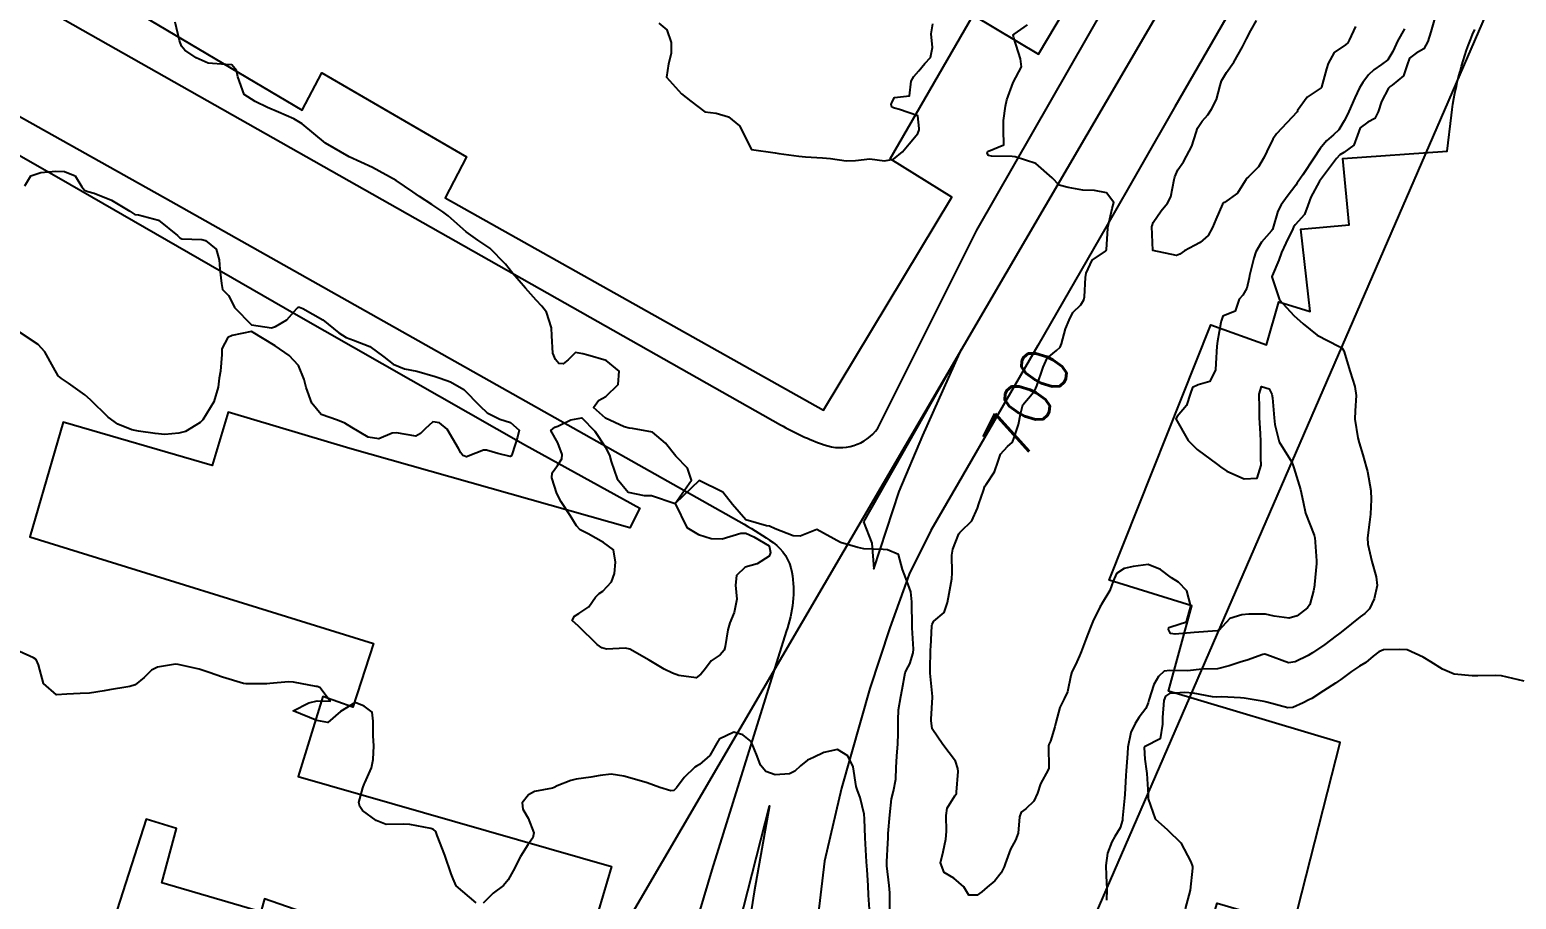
# Model space of a CAD drawing. Header units: metres. Extents: x 286371 to 293043, y 7462578 to 7466404.
# Drawn here: x 287336.9 to 287462.4, y 7465369.2 to 7465442.6 of the extents above; entities that cross this region are included whole.
import ezdxf
from ezdxf.enums import TextEntityAlignment as Align

# ---------------------------------------------------------------- set-up
doc = ezdxf.new("R2010")
doc.units = ezdxf.units.M
doc.header["$MEASUREMENT"] = 0
doc.linetypes.add('CONTINUO', pattern=[0])
for name, color, linetype in [('Cotas', 45, 'Continuous'), ('Curvas de Nivel 1m', 11, 'Continuous'), ('Curvas de Nivel 5m', 15, 'Continuous'), ('Edificações', 30, 'Continuous'), ('TEXTO', 45, 'Continuous'), ('Vias primárias', 230, 'Continuous')]:
    doc.layers.add(name, color=color, linetype=linetype)
doc.styles.add('Style-STANDARD', font='STANDARD.shx')

msp = doc.modelspace()

# ---------------------------------------------------------------- linework, layer by layer
at = {"layer": 'Curvas de Nivel 1m', "flags": 128}
for points, elevation in [([(287455.56, 7465443.61), (287455.2, 7465442.43), (287454.95, 7465441.62), (287454.62, 7465440.99), (287453.98, 7465440.63), (287453.41, 7465440.21), (287453.2, 7465439.65), (287452.89, 7465438.71), (287451.94, 7465437.93), (287451.77, 7465437.83), (287451.64, 7465437.67), (287451.05, 7465436.55), (287450.76, 7465435.68), (287450.47, 7465435.11), (287449.89, 7465434.81), (287449.25, 7465434.33), (287449.01, 7465433.71), (287448.72, 7465432.85), (287447.85, 7465432.24), (287447.53, 7465432.05), (287447.25, 7465431.73), (287445.82, 7465429.83), (287445.77, 7465429.77), (287445.09, 7465428.48), (287444.82, 7465427.78), (287444.53, 7465427.02), (287443.76, 7465426.12), (287443.62, 7465425.93), (287443.55, 7465425.8), (287442.96, 7465424.58), (287442.61, 7465423.81), (287442.37, 7465423.16), (287441.8, 7465421.82), (287441.78, 7465421.73), (287442.42, 7465419.81), (287443.64, 7465418.47), (287444.42, 7465417.78), (287445.62, 7465416.81), (287447.48, 7465415.86), (287447.61, 7465415.81), (287447.72, 7465415.73), (287447.85, 7465415.48), (287448.41, 7465413.72), (287448.78, 7465412.49), (287448.91, 7465411.71), (287448.83, 7465410.41), (287448.8, 7465409.72), (287449.05, 7465408.15), (287449.17, 7465407.71), (287449.47, 7465406.7), (287449.75, 7465405.7), (287449.85, 7465405.29), (287450.15, 7465403.69), (287450.17, 7465402.93), (287450.12, 7465401.69), (287450.04, 7465401.03), (287449.85, 7465399.7), (287449.88, 7465399.16), (287450.22, 7465397.69), (287450.59, 7465396.4), (287450.68, 7465395.68), (287450.43, 7465394.53), (287450.02, 7465393.69), (287449.64, 7465393.31), (287449.25, 7465393.01), (287448.52, 7465392.44), (287447.63, 7465391.73), (287447.41, 7465391.55), (287447.23, 7465391.41), (287446.27, 7465390.69), (287445.21, 7465389.97), (287445.08, 7465389.89), (287444.85, 7465389.77), (287443.76, 7465389.22), (287443.19, 7465389.15), (287441.36, 7465389.82), (287441.2, 7465389.88), (287441.16, 7465389.87), (287441.02, 7465389.83), (287439.69, 7465389.35), (287439.19, 7465389.21), (287438.19, 7465388.87), (287437.19, 7465388.62), (287435.87, 7465388.59), (287435.18, 7465388.53), (287434.65, 7465388.46), (287433.18, 7465388.5), (287432.7, 7465388.44), (287432.22, 7465387.97), (287431.83, 7465387.31), (287431.4, 7465385.98), (287431.35, 7465385.77), (287431.13, 7465385.28), (287430.57, 7465384.54), (287430.24, 7465384), (287429.87, 7465383.24), (287429.63, 7465382.01), (287429.59, 7465381.49), (287429.47, 7465380.01), (287429.44, 7465379.62), (287429.36, 7465378.01), (287429.33, 7465377.7), (287429.18, 7465376.01), (287429.17, 7465375.84), (287428.98, 7465375.19), (287428.53, 7465374.46), (287428.28, 7465374.02), (287427.91, 7465373.07), (287427.76, 7465372.03), (287427.78, 7465371.18), (287427.84, 7465370.03), (287427.82, 7465369.1)], 699), ([(287448.84, 7465442.9), (287448.31, 7465441.72), (287448.21, 7465441.51), (287448, 7465441.33), (287447.04, 7465440.69), (287446.53, 7465439.75), (287446.4, 7465439.31), (287445.97, 7465437.75), (287445.97, 7465437.73), (287445.94, 7465437.72), (287444.77, 7465436.92), (287443.96, 7465435.78), (287443.95, 7465435.75), (287443.91, 7465435.69), (287442.17, 7465433.82), (287441.88, 7465433.38), (287441.36, 7465432.33), (287441.13, 7465431.84), (287440.66, 7465431.02), (287439.82, 7465430.2), (287439.64, 7465430.04), (287439.53, 7465429.86), (287438.87, 7465428.8), (287437.79, 7465428.02), (287437.7, 7465427.98), (287437.63, 7465427.89), (287437.06, 7465426.59), (287436.78, 7465425.9), (287436.41, 7465425.24), (287435.74, 7465424.65), (287435.26, 7465424.39), (287434.4, 7465423.93), (287434, 7465423.66), (287433.72, 7465423.55), (287431.72, 7465423.97), (287431.66, 7465425.98), (287431.68, 7465426.06), (287431.76, 7465426.32), (287432.44, 7465427.31), (287432.96, 7465427.96), (287433.26, 7465428.5), (287433.54, 7465429.95), (287433.59, 7465430.19), (287433.84, 7465430.78), (287434.33, 7465431.45), (287434.58, 7465431.93), (287435.02, 7465432.78), (287435.4, 7465433.92), (287435.52, 7465434.29), (287435.9, 7465434.89), (287436.38, 7465435.43), (287436.69, 7465435.9), (287437.11, 7465436.71), (287437.43, 7465437.89), (287437.53, 7465438.31), (287437.96, 7465439), (287438.58, 7465439.87), (287439.3, 7465441.17), (287439.65, 7465441.85), (287440.01, 7465442.54), (287440.49, 7465443.38)], 701), ([(287409.52, 7465368.31), (287409.51, 7465369.7), (287409.47, 7465370.32), (287409.27, 7465371.98), (287409.26, 7465372.32), (287409.36, 7465373.91), (287409.37, 7465374.32), (287409.39, 7465374.73), (287409.52, 7465376.31), (287409.67, 7465377.65), (287409.82, 7465378.3), (287410.03, 7465379.32), (287410.07, 7465380.3), (287410.11, 7465381.26), (287410.2, 7465382.3), (287410.24, 7465383.17), (287410.23, 7465384.3), (287410.26, 7465385.17), (287410.46, 7465386.29), (287410.57, 7465386.89), (287410.83, 7465388.29), (287410.93, 7465388.55), (287411.2, 7465389.04), (287411.5, 7465389.99), (287411.52, 7465390.28), (287411.42, 7465392.1), (287411.42, 7465392.28), (287411.38, 7465394.17), (287411.38, 7465394.28), (287411.29, 7465395.14), (287410.88, 7465396.29), (287410.59, 7465397.02), (287410.25, 7465398.3), (287409.34, 7465398.69), (287408.96, 7465398.7), (287407.34, 7465398.78), (287406.82, 7465398.87), (287405.35, 7465399.31), (287403.36, 7465400.4), (287401.94, 7465399.84), (287401.36, 7465399.86), (287399.84, 7465400.46), (287399.37, 7465400.69), (287399.12, 7465400.71), (287397.37, 7465401.22), (287396.23, 7465402.51), (287395.42, 7465403.55), (287393.43, 7465404.55), (287391.4, 7465402.59), (287392.37, 7465400.58), (287393.36, 7465399.97), (287394.44, 7465399.63), (287395.35, 7465399.61), (287396.94, 7465400.08), (287397.36, 7465400.09), (287398.05, 7465399.79), (287399.34, 7465399.03), (287399.45, 7465398.46), (287399.43, 7465398.36), (287399.33, 7465398.15), (287398.31, 7465397.49), (287397.31, 7465397.22), (287396.57, 7465396.51), (287396.49, 7465395.71), (287396.6, 7465394.51), (287396.38, 7465393.39), (287396.02, 7465392.52), (287395.83, 7465391.93), (287395.62, 7465390.53), (287395.53, 7465390.21), (287395.2, 7465389.82), (287394.44, 7465389.3), (287393.86, 7465388.55), (287393.56, 7465388.17), (287393.17, 7465387.87), (287391.7, 7465388.06), (287391.18, 7465388.27), (287390.47, 7465388.61), (287389.2, 7465389.36), (287387.56, 7465390.3), (287387.21, 7465390.37), (287385.59, 7465390.29), (287385.21, 7465390.39), (287384.8, 7465390.69), (287383.24, 7465392.23), (287382.69, 7465392.72), (287382.88, 7465393.09), (287383.26, 7465393.3), (287384.1, 7465393.87), (287384.66, 7465394.69), (287384.98, 7465394.99), (287385.28, 7465395.18), (287386.01, 7465395.97), (287386.26, 7465396.67), (287386.36, 7465397.63), (287386.18, 7465398.67), (287385.35, 7465399.31), (287384.05, 7465400.02), (287383.37, 7465400.37), (287383.06, 7465400.72), (287382.54, 7465401.57), (287381.78, 7465402.74), (287381.41, 7465403.43), (287380.97, 7465404.75), (287381.01, 7465405.18), (287381.45, 7465405.8), (287381.82, 7465406.38), (287381.85, 7465406.74), (287381.48, 7465407.73), (287380.89, 7465408.75), (287381.22, 7465409.03), (287381.5, 7465409.12), (287382.59, 7465409.65), (287383.51, 7465409.82), (287384.6, 7465408.7), (287385.47, 7465407.37), (287385.84, 7465406.68), (287385.98, 7465406.15), (287386.49, 7465404.67), (287387.42, 7465403.55), (287388.78, 7465403.26), (287389.41, 7465403.28), (287391.4, 7465402.59), (287392.77, 7465404.57), (287392.45, 7465405.57), (287391.46, 7465406.58), (287390.58, 7465407.7), (287389.49, 7465408.61), (287387.79, 7465408.94), (287387.5, 7465408.96), (287387.09, 7465409.07), (287385.51, 7465409.81), (287384.49, 7465410.7), (287384.93, 7465411.3), (287385.54, 7465411.62), (287386.58, 7465412.66), (287386.67, 7465413.76), (287385.58, 7465414.67), (287384.01, 7465415.13), (287383.59, 7465415.23), (287382.97, 7465415.34), (287382.35, 7465414.73), (287381.93, 7465414.39), (287381.58, 7465414.41), (287381.29, 7465414.75), (287381.07, 7465415.28), (287380.98, 7465416.75), (287380.96, 7465417.42), (287380.54, 7465418.76), (287380.14, 7465419.26), (287379.66, 7465419.77), (287378.76, 7465420.79), (287377.69, 7465422.01), (287377.07, 7465422.81), (287375.73, 7465424.16), (287374.74, 7465424.85), (287373.75, 7465425.55), (287372.22, 7465426.89), (287371.78, 7465427.23), (287370.84, 7465427.86), (287369.8, 7465428.53), (287369.23, 7465428.93), (287367.82, 7465429.88), (287365.83, 7465430.98), (287363.85, 7465431.89), (287361.86, 7465433.04), (287359.89, 7465434.66), (287359.18, 7465435.09), (287357.9, 7465435.64), (287356.98, 7465436.05), (287355.92, 7465436.54), (287355.01, 7465437.15), (287354.47, 7465438.64), (287354.34, 7465439.16), (287353.96, 7465439.66), (287353.45, 7465439.68), (287351.96, 7465439.8), (287350.94, 7465440.24), (287349.98, 7465440.9), (287349.71, 7465441.23), (287349.53, 7465441.7), (287349.18, 7465443.24)], 699), ([(287390.02, 7465443.17), (287390.68, 7465442.6), (287391.06, 7465441.54), (287391.07, 7465440.6), (287390.83, 7465439.74), (287390.66, 7465438.6), (287391.93, 7465437.21), (287392.72, 7465436.57), (287393.9, 7465435.69), (287394.86, 7465435.58), (287395.9, 7465435.26), (287396.84, 7465434.51), (287397.85, 7465432.49), (287399.85, 7465432.21), (287400.14, 7465432.17), (287401.85, 7465431.93), (287402.39, 7465431.88), (287403.84, 7465431.8), (287404.51, 7465431.73), (287405.84, 7465431.55), (287406.62, 7465431.58), (287407.84, 7465431.71), (287409.07, 7465431.54), (287409.84, 7465431.68), (287410.58, 7465432.29), (287411.17, 7465432.98), (287411.88, 7465433.86), (287412, 7465434.16), (287412.01, 7465434.27), (287411.9, 7465435.34), (287410.33, 7465435.87), (287409.91, 7465435.98), (287409.68, 7465436.08), (287409.64, 7465436.31), (287409.71, 7465436.51), (287409.92, 7465436.88), (287411.18, 7465437.04), (287411.32, 7465438.28), (287411.56, 7465438.67), (287411.96, 7465439.14), (287412.47, 7465439.77), (287412.97, 7465440.26), (287413.14, 7465441.11), (287413, 7465442.26), (287413.16, 7465443.11)], 699), ([(287336.47, 7465429.43), (287336.99, 7465430.26), (287337.82, 7465430.56), (287339.09, 7465430.66), (287339.82, 7465430.64), (287340.72, 7465430.27), (287341.28, 7465429.35), (287341.52, 7465429.07), (287341.8, 7465428.96), (287342.32, 7465428.81), (287343.79, 7465428.22), (287345.33, 7465427.29), (287345.77, 7465427.01), (287346.08, 7465426.97), (287347.76, 7465426.52), (287349.38, 7465425.23), (287349.56, 7465425.04), (287349.74, 7465424.96), (287351.43, 7465424.89), (287351.74, 7465424.82), (287352.64, 7465424.09), (287352.89, 7465423.18), (287352.93, 7465422.4), (287353.07, 7465421.17), (287353.17, 7465420.66), (287353.67, 7465420.17), (287354.01, 7465419.51), (287354.18, 7465419.16), (287355.63, 7465417.7), (287357.3, 7465417.44), (287357.63, 7465417.55), (287358.61, 7465418.12), (287359.45, 7465419.08), (287359.56, 7465419.17), (287359.66, 7465419.18), (287359.95, 7465419.07), (287361.64, 7465418.12), (287363, 7465417.02), (287363.62, 7465416.61), (287364.24, 7465416.38), (287365.6, 7465415.85), (287366.79, 7465414.97), (287367.58, 7465414.36), (287368.53, 7465413.98), (287369.57, 7465413.77), (287371.13, 7465413.33), (287371.56, 7465413.19), (287372.42, 7465412.88), (287373.54, 7465412.22), (287374.9, 7465410.84), (287375.52, 7465410.25), (287376.6, 7465409.73), (287377.5, 7465409.43), (287378.22, 7465408.79), (287378.08, 7465408.2), (287377.64, 7465406.8), (287377.6, 7465406.66), (287377.46, 7465406.56), (287376.43, 7465406.82), (287375.47, 7465407.09), (287375.21, 7465407.09), (287374.55, 7465406.85), (287373.78, 7465406.54), (287373.46, 7465406.64), (287373.3, 7465406.87), (287373.11, 7465407.23), (287372.13, 7465408.88), (287371.5, 7465409.42), (287370.93, 7465409.48), (287370.28, 7465408.91), (287369.9, 7465408.5), (287369.48, 7465408.29), (287367.87, 7465408.57), (287367.49, 7465408.53), (287366.38, 7465408.07), (287365.48, 7465408.19), (287364.09, 7465409.01), (287363.5, 7465409.38), (287362.89, 7465409.64), (287361.51, 7465410.12), (287360.71, 7465411.06), (287360.22, 7465412.39), (287360.07, 7465413.07), (287359.58, 7465414.24), (287358.8, 7465415.09), (287357.61, 7465415.9), (287355.62, 7465417.13), (287353.99, 7465416.79), (287353.62, 7465416.61), (287353.1, 7465415.67), (287353.1, 7465415.17), (287352.99, 7465413.76), (287352.89, 7465413.17), (287352.79, 7465412.42), (287352.43, 7465411.19), (287351.51, 7465409.67), (287351.27, 7465409.44), (287350.91, 7465409.21), (287350.03, 7465408.69), (287349.49, 7465408.54), (287348.31, 7465408.43), (287347.49, 7465408.5), (287346.08, 7465408.7), (287345.5, 7465408.82), (287344.34, 7465409.31), (287343.51, 7465409.9), (287342.02, 7465411.35), (287341.54, 7465411.77), (287340.16, 7465412.77), (287339.56, 7465413.16), (287339.29, 7465413.39), (287338.9, 7465414.07), (287338.16, 7465415.41), (287337.6, 7465416.03), (287335.95, 7465417.11)], 699), ([(287374.58, 7465368.85), (287372.91, 7465370.3), (287372.64, 7465370.88), (287372.49, 7465371.31), (287371.93, 7465372.89), (287371.3, 7465374.56), (287371.17, 7465374.9), (287370.98, 7465375.07), (287370.76, 7465375.13), (287368.98, 7465375.49), (287368.42, 7465375.5), (287366.98, 7465375.49), (287366.14, 7465375.82), (287365, 7465376.67), (287364.77, 7465377), (287364.68, 7465377.33), (287365.03, 7465378.58), (287365.13, 7465378.89), (287365.18, 7465378.99), (287365.76, 7465380.27), (287365.89, 7465380.98), (287365.94, 7465382.13), (287365.9, 7465382.98), (287365.89, 7465384.21), (287365.82, 7465384.98), (287365.14, 7465385.47), (287364.36, 7465385.79), (287363.13, 7465385.02), (287362.07, 7465384.09), (287361.12, 7465384.26), (287359.13, 7465385.08), (287360.46, 7465385.75), (287361.15, 7465385.94), (287362.27, 7465385.91), (287361.4, 7465387.05), (287361.17, 7465387.13), (287361.07, 7465387.15), (287359.17, 7465387.49), (287358.74, 7465387.52), (287357.17, 7465387.38), (287356.92, 7465387.37), (287355.17, 7465387.35), (287354.94, 7465387.38), (287353.18, 7465387.93), (287352.04, 7465388.33), (287351.19, 7465388.61), (287349.42, 7465389), (287349.19, 7465389.01), (287347.68, 7465388.77), (287347.18, 7465388.51), (287346.54, 7465387.91), (287345.78, 7465387.29), (287345.33, 7465387.13), (287345.16, 7465387.1), (287343.63, 7465386.85), (287343.16, 7465386.77), (287341.93, 7465386.57), (287341.15, 7465386.54), (287340.03, 7465386.49), (287339.15, 7465386.42), (287338.04, 7465387.4), (287337.63, 7465388.96), (287337.43, 7465389.41), (287337.2, 7465389.57), (287336.91, 7465389.7), (287335.21, 7465390.47)], 698), ([(287463.1, 7465387.58), (287461.18, 7465388.04), (287460.64, 7465388.08), (287459.18, 7465388.03), (287458.71, 7465388.03), (287457.18, 7465388.19), (287456.19, 7465388.6), (287455.2, 7465389.22), (287454.55, 7465389.62), (287453.21, 7465390.23), (287452.6, 7465390.26), (287451.21, 7465390.23), (287450.82, 7465390.07), (287450.35, 7465389.69), (287449.72, 7465389.17), (287449.19, 7465388.85), (287448.5, 7465388.4), (287447.6, 7465387.73), (287447.35, 7465387.55), (287447.17, 7465387.43), (287446.15, 7465386.76), (287445.15, 7465386.13), (287444.91, 7465386), (287444.44, 7465385.77), (287443.57, 7465385.36), (287443.14, 7465385.34), (287441.37, 7465385.82), (287441.14, 7465385.88), (287439.44, 7465386.15), (287439.15, 7465386.19), (287437.52, 7465386.26), (287437.15, 7465386.24), (287436.78, 7465386.27), (287435.15, 7465386.58), (287434.45, 7465386.64), (287433.15, 7465386.55), (287432.79, 7465386.32), (287432.67, 7465385.96), (287432.56, 7465384.53), (287432.54, 7465383.96), (287432.35, 7465382.71), (287431.09, 7465382.08), (287431.03, 7465382.04), (287431.01, 7465381.99), (287431.07, 7465380.99), (287431.21, 7465379.98), (287431.23, 7465379.8), (287431.33, 7465377.98), (287431.35, 7465377.65), (287431.92, 7465375.97), (287432.98, 7465375.02), (287434.09, 7465373.94), (287434.94, 7465372.33), (287435.07, 7465371.92), (287435.08, 7465371.78), (287434.9, 7465369.92), (287434.47, 7465368.35)], 698), ([(287407.8, 7465368.34), (287407.72, 7465369.51), (287407.68, 7465370.34), (287407.62, 7465371.65), (287407.56, 7465372.34), (287407.47, 7465373.84), (287407.44, 7465374.35), (287407.39, 7465375.95), (287407.36, 7465376.35), (287407.03, 7465377.77), (287406.8, 7465378.36), (287406.69, 7465378.7), (287406.42, 7465380.36), (287405.98, 7465381.27), (287405.09, 7465381.82), (287403.94, 7465381.55), (287403.07, 7465381.14), (287402.57, 7465380.92), (287401.99, 7465380.43), (287401.51, 7465379.98), (287401.05, 7465379.75), (287399.85, 7465379.67), (287399.06, 7465379.96), (287398.61, 7465380.48), (287398.31, 7465381.25), (287397.8, 7465382.49), (287397.1, 7465383.06), (287396.35, 7465383.27), (287395.1, 7465382.69), (287395.05, 7465382.58), (287395.04, 7465382.54), (287394.31, 7465381.32), (287393.46, 7465380.56), (287393.21, 7465380.41), (287393.06, 7465380.31), (287392.16, 7465379.46), (287391.5, 7465378.59), (287391.28, 7465378.34), (287391.03, 7465378.32), (287390.1, 7465378.61), (287389.04, 7465378.99), (287388.54, 7465379.13), (287387.05, 7465379.55), (287385.99, 7465379.73), (287385.05, 7465379.63), (287384.26, 7465379.48), (287383.04, 7465379.3), (287382.57, 7465379.2), (287381.43, 7465378.74), (287381.18, 7465378.6), (287381.03, 7465378.55), (287379.52, 7465378.28), (287379.02, 7465378), (287378.48, 7465377.32), (287378.53, 7465376.78), (287378.99, 7465376.02), (287379.47, 7465374.77), (287379.38, 7465374.35), (287378.96, 7465373.76), (287378.34, 7465372.79), (287377.7, 7465371.57), (287377.3, 7465370.81), (287376.91, 7465370.34), (287376.03, 7465369.69), (287375.19, 7465368.84)], 698)]:
    msp.add_lwpolyline(points, dxfattribs=dict(at, elevation=elevation))
at = {"layer": 'Curvas de Nivel 5m', "elevation": 700, "flags": 128}
msp.add_lwpolyline([(287452.99, 7465442.68), (287452.39, 7465441.66), (287452.27, 7465441.39), (287451.99, 7465440.78), (287451.57, 7465440.08), (287451.05, 7465439.68), (287450.41, 7465439.24), (287449.96, 7465438.8), (287449.47, 7465438.17), (287449.18, 7465437.71), (287448.79, 7465436.85), (287448.28, 7465435.72), (287448.16, 7465435.46), (287447.89, 7465434.93), (287447.45, 7465434.17), (287447, 7465433.74), (287446.39, 7465433.22), (287445.86, 7465432.59), (287445.33, 7465431.76), (287444.39, 7465430.35), (287444, 7465429.79), (287443.93, 7465429.68), (287443.81, 7465429.49), (287443.07, 7465428.53), (287442.57, 7465427.81), (287442.3, 7465427.29), (287441.88, 7465425.82), (287441.84, 7465425.73), (287441.75, 7465425.62), (287440.9, 7465424.68), (287440.43, 7465423.84), (287440.25, 7465423.31), (287439.91, 7465421.85), (287439.88, 7465421.67), (287439.68, 7465420.79), (287439.33, 7465420.2), (287439.02, 7465419.86), (287438.68, 7465418.84), (287437.64, 7465418.42), (287437.51, 7465418.01), (287437.49, 7465417.89), (287437.2, 7465416.3), (287437.15, 7465415.89), (287437.06, 7465414.41), (287437.02, 7465413.89), (287436.55, 7465412.91), (287435.55, 7465412.63), (287435.09, 7465412.38), (287434.91, 7465411.92), (287434.57, 7465410.88), (287433.79, 7465409.94), (287433.69, 7465409.76), (287434.72, 7465407.93), (287435.47, 7465407.17), (287437.19, 7465405.89), (287437.45, 7465405.69), (287437.98, 7465405.34), (287439.44, 7465404.68), (287440.55, 7465404.73), (287440.88, 7465405.83), (287440.86, 7465406.43), (287440.86, 7465407.83), (287440.83, 7465408.5), (287440.74, 7465409.84), (287440.73, 7465410.64), (287440.72, 7465411.84), (287440.92, 7465412.47), (287441.55, 7465412.28), (287441.79, 7465411.82), (287441.85, 7465411.51), (287441.99, 7465409.82), (287442.04, 7465409.28), (287442.39, 7465407.81), (287443.46, 7465406.08), (287443.58, 7465405.79), (287443.64, 7465405.6), (287444.2, 7465403.78), (287444.44, 7465402.75), (287444.64, 7465401.78), (287445.36, 7465399.91), (287445.4, 7465399.76), (287445.41, 7465399.71), (287445.56, 7465397.76), (287445.56, 7465397.52), (287445.4, 7465395.76), (287445.38, 7465395.67), (287445.29, 7465395.22), (287444.99, 7465394.05), (287444.8, 7465393.77), (287443.92, 7465393.12), (287443.25, 7465392.91), (287441.99, 7465393.08), (287441.26, 7465393.24), (287439.84, 7465393.26), (287439.25, 7465393.18), (287438.25, 7465392.87), (287437.3, 7465391.88), (287437.26, 7465391.86), (287437.23, 7465391.85), (287437.17, 7465391.83), (287435.23, 7465391.69), (287433.63, 7465391.55), (287433.23, 7465391.62), (287433.07, 7465391.96), (287433.09, 7465392.11), (287433.24, 7465392.17), (287434.58, 7465392.6), (287434.95, 7465393.92), (287434.6, 7465395.23), (287433.9, 7465395.94), (287433.31, 7465396.32), (287432.39, 7465397.03), (287431.33, 7465397.43), (287430.06, 7465397.27), (287429.32, 7465397.1), (287428.66, 7465396.68), (287428.38, 7465396.03), (287428.09, 7465395.24), (287427.38, 7465394.04), (287427.35, 7465393.97), (287427.27, 7465393.83), (287426.67, 7465392.63), (287426.45, 7465392.06), (287426.11, 7465391.18), (287425.67, 7465390.07), (287425.55, 7465389.73), (287425.2, 7465388.96), (287424.88, 7465388.38), (287424.8, 7465388.08), (287424.54, 7465386.7), (287424.25, 7465386.09), (287423.87, 7465385.37), (287423.54, 7465384.1), (287423.46, 7465383.74), (287423.09, 7465382.52), (287422.96, 7465382.23), (287422.93, 7465382.11), (287422.94, 7465380.23), (287422.9, 7465380.11), (287422.24, 7465378.91), (287421.99, 7465378.12), (287421.69, 7465377.45), (287421, 7465376.79), (287420.62, 7465376.52), (287420.47, 7465376.14), (287420.37, 7465374.74), (287420.14, 7465374.15), (287419.7, 7465373.4), (287419.26, 7465372.16), (287419.18, 7465371.91), (287418.92, 7465371.39), (287418.38, 7465370.71), (287417.75, 7465370.18), (287417.29, 7465369.8), (287416.89, 7465369.5), (287416.19, 7465369.51), (287415.77, 7465370.21), (287414.92, 7465370.96), (287414.12, 7465371.44), (287413.81, 7465372.24), (287414.02, 7465373.17), (287414.26, 7465374.23), (287414.31, 7465374.9), (287414.28, 7465376.24), (287414.37, 7465376.87), (287415.02, 7465377.89), (287415.14, 7465378.11), (287415.16, 7465378.22), (287415.3, 7465379.97), (287415.27, 7465380.22), (287415.07, 7465380.82), (287414.01, 7465382.24), (287413.11, 7465383.56), (287413.01, 7465384.26), (287413.01, 7465384.37), (287413.13, 7465386.25), (287413.13, 7465386.28), (287412.92, 7465388.26), (287412.92, 7465388.53), (287412.97, 7465390.26), (287412.98, 7465390.5), (287413.07, 7465392.26), (287413.1, 7465392.41), (287413.25, 7465392.66), (287414.1, 7465393.4), (287414.38, 7465394.24), (287414.54, 7465394.98), (287414.77, 7465396.23), (287414.79, 7465396.75), (287414.77, 7465398.23), (287414.83, 7465398.75), (287415.36, 7465400.04), (287415.43, 7465400.15), (287415.52, 7465400.22), (287416.46, 7465401.12), (287416.93, 7465402.2), (287417.03, 7465402.57), (287417.42, 7465403.7), (287417.56, 7465404.06), (287417.65, 7465404.19), (287418.36, 7465405.26), (287418.68, 7465406.18), (287418.87, 7465406.76), (287419.47, 7465407.4), (287419.87, 7465407.77), (287420.03, 7465408.16), (287420.38, 7465409.27), (287420.55, 7465410.15), (287420.75, 7465410.92), (287421.54, 7465411.85), (287421.76, 7465412.13), (287421.95, 7465412.53), (287422.48, 7465414.11), (287422.82, 7465414.87), (287423.6, 7465415.52), (287423.9, 7465415.79), (287424.02, 7465416.09), (287424.36, 7465417.34), (287424.66, 7465418.08), (287424.99, 7465418.72), (287425.65, 7465419.39), (287425.92, 7465419.81), (287425.97, 7465420.06), (287426.06, 7465421.69), (287426.11, 7465422.06), (287426.62, 7465423.15), (287427.73, 7465423.9), (287427.8, 7465423.96), (287427.82, 7465424.03), (287427.94, 7465425.85), (287427.96, 7465426.03), (287428.29, 7465427.52), (287428.43, 7465428.02), (287427.81, 7465428.83), (287426.82, 7465429.04), (287425.81, 7465429.06), (287424.59, 7465429.3), (287423.82, 7465429.49), (287423.24, 7465430.1), (287421.84, 7465431.32), (287420.12, 7465431.88), (287419.85, 7465431.9), (287418.11, 7465431.92), (287417.85, 7465432), (287417.75, 7465432.19), (287417.76, 7465432.29), (287417.86, 7465432.35), (287419.14, 7465432.89), (287419.13, 7465434.17), (287419.11, 7465434.95), (287419.28, 7465436.16), (287419.4, 7465436.68), (287419.94, 7465438.15), (287420.63, 7465439.48), (287420.56, 7465440.15), (287420, 7465441.93), (287419.95, 7465442.16), (287419.96, 7465442.2), (287420.01, 7465442.25), (287421.14, 7465443.02)], dxfattribs=at)
at = {"layer": 'Edificações'}
msp.add_lwpolyline([(287345.76, 7465444.19), (287359.89, 7465435.82), (287361.55, 7465438.97), (287373.77, 7465431.88), (287371.96, 7465428.42), (287403.93, 7465410.49), (287414.75, 7465428.48), (287409.55, 7465431.71), (287416.57, 7465443.85), (287422.09, 7465440.54), (287432.72, 7465458.46)], dxfattribs=at)
at = {"layer": 'Edificações', "elevation": 697.23}
msp.add_lwpolyline([(287468.74, 7465330.01), (287452.71, 7465334.77), (287455.69, 7465345.08), (287439.9, 7465349.4), (287441.94, 7465357.05), (287434.29, 7465359.41), (287437.18, 7465368.84), (287443.62, 7465366.96), (287447.56, 7465382.4), (287433.07, 7465386.73), (287435.04, 7465393.95), (287428.06, 7465396.11), (287436.63, 7465417.68), (287441.33, 7465415.99), (287442.38, 7465419.63), (287445.03, 7465418.8), (287444.23, 7465425.76), (287448.32, 7465426.14), (287447.79, 7465431.73), (287456.58, 7465432.37), (287456.95, 7465435.4, -0.071626), (287458.92, 7465442.64, -0.015856)], format="xyb", dxfattribs=at)
at = {"layer": 'Edificações', "elevation": 700.72}
for points in [[(287321.96, 7465440.01), (287339.35, 7465430.11), (287359.38, 7465418.55), (287378.75, 7465407.51), (287388.42, 7465402.2), (287387.57, 7465400.53), (287363.92, 7465407.24), (287353.64, 7465410.31), (287352.29, 7465405.81), (287339.71, 7465409.46), (287336.9, 7465399.78), (287365.91, 7465390.76), (287364.16, 7465385.39), (287361.65, 7465386.29), (287359.55, 7465379.53), (287386.01, 7465371.92), (287381.25, 7465355.83)], [(287362.47, 7465367.2), (287356.72, 7465369.19), (287356.4, 7465368.11), (287348.04, 7465370.55), (287349.28, 7465375.14), (287346.71, 7465375.93), (287343.77, 7465366.72)]]:
    msp.add_lwpolyline(points, dxfattribs=at)
at = {"layer": 'TEXTO', "linetype": 'CONTINUO'}
for p, q in [((287462.35, 7465495.69), (287356.47, 7465314.42)), ((287477.58, 7465484.75), (287398.37, 7465302.25))]:
    msp.add_line(p, q, dxfattribs=at)
at = {"layer": 'Vias primárias', "elevation": 693.96}
msp.add_lwpolyline([(287104.36, 7465488.28), (287132.24, 7465533.16), (287137.78, 7465542.03), (287143.92, 7465543.66), (287170.6, 7465528.75), (287242.21, 7465488.3), (287282.25, 7465465.45), (287348.79, 7465428.13), (287397.21, 7465400.84, -0.024236), (287399.67, 7465399.29, -0.200539), (287401.25, 7465396.8, -0.13354), (287400.76, 7465391.79), (287394.5, 7465371.66), (287390.13, 7465356.99), (287384.95, 7465339.56), (287378.76, 7465319.96)], format="xyb", dxfattribs=at)
at = {"layer": 'Vias primárias'}
for points in [[(287329.36, 7465449.38), (287400.29, 7465409.24, 0.043054), (287403.98, 7465407.55, 0.332694), (287408.52, 7465408.95), (287416.87, 7465425.69), (287429.38, 7465447.53), (287436.13, 7465458.99), (287443.84, 7465472.25, 0.017292), (287446.66, 7465477.51, 0.342179), (287445.38, 7465483.76), (287429.61, 7465494.17), (287404.39, 7465510.56), (287382.88, 7465524.59), (287359.3, 7465539.53, 0.042024), (287354.99, 7465541.78, 0.32217), (287350.68, 7465540.78), (287343.88, 7465528.69), (287329.16, 7465502.21), (287308.91, 7465466.07), (287310.63, 7465459.91)], [(287388.52, 7465335.53), (287391.13, 7465345.17), (287395.36, 7465361.38), (287399.37, 7465377.05), (287398.06, 7465369.79), (287397.33, 7465365.12, 0.054283), (287397.16, 7465361.41, -0.001022), (287397.57, 7465354.58, 0.038593), (287398.19, 7465350.05, 0.010943), (287400.52, 7465340.28), (287398.72, 7465340.33, 0.066573), (287396.53, 7465340.09, 0.046325), (287392.91, 7465338.84, 0.105961), (287389.1, 7465336.03, -0.067463)]]:
    msp.add_lwpolyline(points, format="xyb", close=True, dxfattribs=at)
msp.add_lwpolyline([(287440.62, 7465448.32), (287433.58, 7465436.09), (287427.8, 7465425.96), (287422.03, 7465415.93), (287415.33, 7465404.33), (287412.98, 7465400.31), (287411.17, 7465396.64), (287409.51, 7465392.1), (287407.84, 7465386.96), (287405.44, 7465378.54), (287404.02, 7465372.38), (287403.34, 7465366.7), (287403.14, 7465360), (287403.87, 7465351.58), (287405.83, 7465342.39), (287409.6, 7465328.94), (287414.69, 7465310.6), (287415.56, 7465306.86)], dxfattribs=at)
msp.add_lwpolyline([(287407.31, 7465401.05), (287407.99, 7465399.25), (287408.16, 7465397.09), (287410.31, 7465403.6), (287412.3, 7465408.35), (287414.96, 7465414.26), (287415.55, 7465415.58)], close=True, dxfattribs=at)

# ---------------------------------------------------------------- texts
at = {"layer": 'Cotas', "style": 'Style-STANDARD'}
msp.add_text('700', height=4, rotation=63.1745, dxfattribs=at).set_placement((287421.13, 7465411.09, 700), align=Align.MIDDLE_CENTER)

doc.saveas('drawing.dxf')
